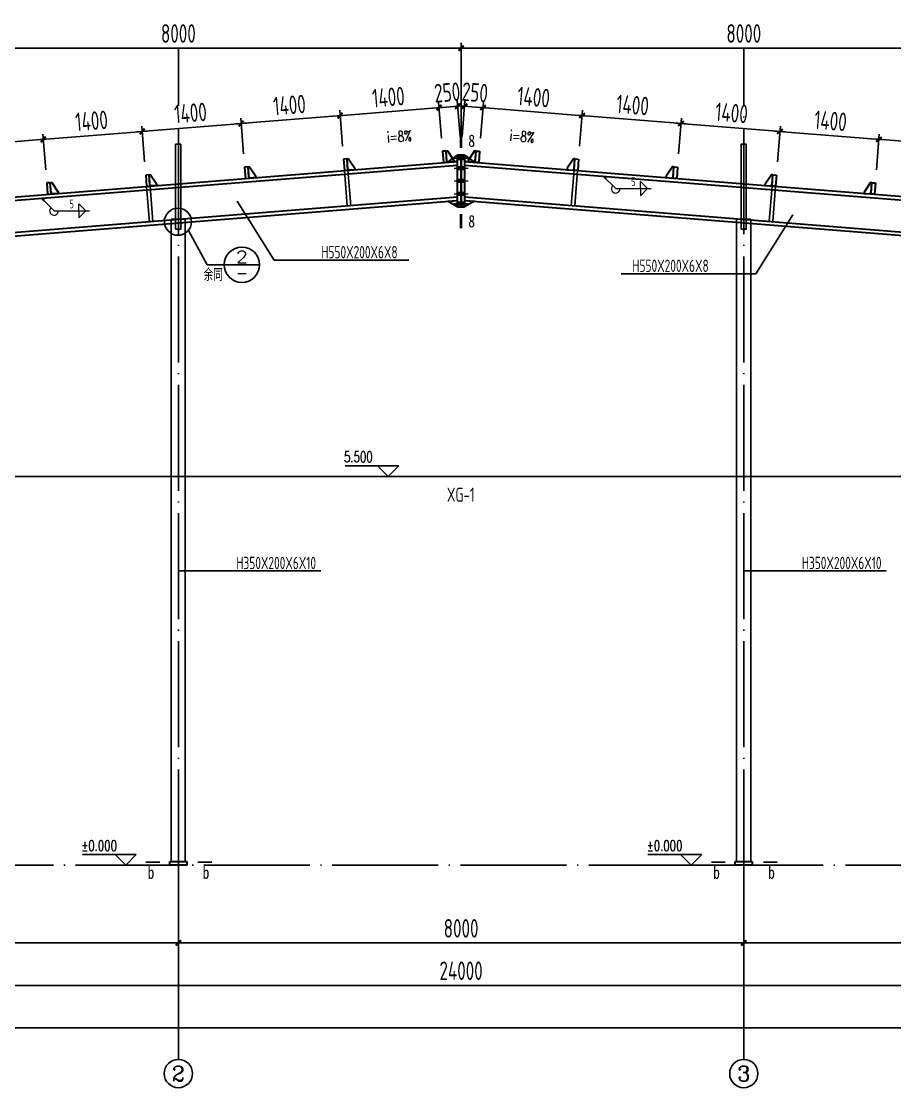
# Model space of a CAD drawing. Header units: millimetres. Extents: x 6950065 to 7140129, y 16284814 to 19754034.
# Drawn here: x 7002761 to 7027472, y 17952024 to 17982196 of the extents above; entities that cross this region are included whole.
import ezdxf
from ezdxf.enums import TextEntityAlignment as Align

# ---------------------------------------------------------------- set-up
doc = ezdxf.new("R2010")
doc.units = ezdxf.units.MM
doc.header["$LTSCALE"] = 1500
doc.header["$MEASUREMENT"] = 0
doc.linetypes.add('DOTE', pattern=[2.42, 2, -0.2, 0.02, -0.2])
doc.layers.get('Defpoints').update_dxf_attribs({"color": 1})
for name, color, linetype, lineweight in [('10', 7, 'Continuous', 35), ('114', 2, 'Continuous', 18), ('12', 2, 'Continuous', 35), ('14', 2, 'Continuous', 35), ('焊缝标注', 9, 'Continuous', 18)]:
    doc.layers.add(name, color=color, linetype=linetype, lineweight=lineweight)
for name, color, linetype in [('11', 3, 'Continuous'), ('253', 253, 'Continuous'), ('AXIS', 3, 'Continuous'), ('BALCONY', 6, 'Continuous'), ('C型钢', 6, 'Continuous'), ('dim', 7, 'Continuous'), ('DIM_ELEV', 3, 'Continuous'), ('FRAMING', 2, 'Continuous'), ('PUB_DIM', 161, 'Continuous'), ('PUB_TEXT', 7, 'Continuous')]:
    doc.layers.add(name, color=color, linetype=linetype)
doc.styles.add('_TCH_AXIS', font='COMPLEX', dxfattribs={"bigfont": 'GBCBIG'})
doc.styles.add('_TCH_DIM', font='SIMPLEX', dxfattribs={"bigfont": 'GBCBIG'})
doc.styles.add('COMP', font='COMPLEX.shx', dxfattribs={"bigfont": 'hztxt'})
doc.styles.add('FromPkpm', font='Pkpmeng', dxfattribs={"width": 0.7, "bigfont": 'hztxt'})
doc.styles.add('TSSD_Dimension', font='Tssdeng.shx', dxfattribs={"width": 0.7, "bigfont": 'hztxt.shx'})
doc.styles.add('TSSD_REIN', font='tssdeng.shx', dxfattribs={"width": 0.7, "bigfont": 'tssdchn.shx'})
doc.styles.add('图框字体', font='', dxfattribs={"width": 0.8})
doc.styles.add('黑体', font='simhei.ttf', dxfattribs={"width": 0.8})
doc.styles.get('图框字体').set_extended_font_data('NSimSun')
doc.dimstyles.new('TSSD_75_150', dxfattribs={"dimtxt": 525, "dimasz": 150, "dimexe": 150, "dimexo": 375, "dimgap": 150, "dimtad": 1, "dimdec": 0, "dimlfac": 0.5, "dimzin": 0, "dimdsep": 46, "dimtxsty": 'TSSD_Dimension', "dimblk": 'ARCHTICK', "dimblk1": 'ARCHTICK', "dimblk2": 'ARCHTICK', "dimcen": 0, "dimdle": 150, "dimclrt": 7, "dimadec": 0, "dimazin": 0, "dimtfac": 1, "dimtdec": 0, "dimtix": 1, "dimtmove": 2, "dimatfit": 3, "dimfxl": 0, "dimtolj": 1, "dimtzin": 0, "dimarcsym": 0})

# ---------------------------------------------------------------- blocks, each defined once
blk = doc.blocks.new('_ArchTick')
at = {"color": 0, "linetype": 'ByBlock', "const_width": 0.4}
blk.add_lwpolyline([(-0.5, -0.5), (0.5, 0.5)], dxfattribs=at)
blk = doc.blocks.new('*D327')
at = {"layer": 'Defpoints', "color": 0}
for p in [(6991204, 17957119), (7039204, 17957119), (7039204, 17954919)]:
    blk.add_point(p, dxfattribs=at)
at = {"layer": 'dim', "color": 0, "lineweight": -2}
for p, q in [((6991204, 17956744), (6991204, 17954769)), ((7039204, 17956744), (7039204, 17954769)), ((6991054, 17954919), (7039354, 17954919))]:
    blk.add_line(p, q, dxfattribs=at)
at = {"layer": 'dim', "color": 0, "lineweight": -2, "xscale": 150, "yscale": 150, "zscale": 150, "rotation": 180}
blk.add_blockref('_ArchTick', (6991204, 17954919), dxfattribs=at)
at = {"layer": 'dim', "color": 0, "lineweight": -2, "xscale": 150, "yscale": 150, "zscale": 150}
blk.add_blockref('_ArchTick', (7039204, 17954919), dxfattribs=at)
at = {"layer": 'dim', "color": 7, "insert": (7015204, 17955332), "char_height": 525, "attachment_point": 5, "style": 'TSSD_Dimension'}
blk.add_mtext('\\A1;24000', dxfattribs=at)
blk = doc.blocks.new('*D329')
at = {"layer": 'Defpoints', "color": 0}
for p in [(6991204, 17956619), (7087204, 17956619), (7087204, 17953719)]:
    blk.add_point(p, dxfattribs=at)
at = {"layer": 'dim', "color": 0, "lineweight": -2}
for p, q in [((6991204, 17956244), (6991204, 17953569)), ((7087204, 17956244), (7087204, 17953569)), ((6991054, 17953719), (7087354, 17953719))]:
    blk.add_line(p, q, dxfattribs=at)
at = {"layer": 'dim', "color": 0, "lineweight": -2, "xscale": 150, "yscale": 150, "zscale": 150, "rotation": 180}
blk.add_blockref('_ArchTick', (6991204, 17953719), dxfattribs=at)
at = {"layer": 'dim', "color": 0, "lineweight": -2, "xscale": 150, "yscale": 150, "zscale": 150}
blk.add_blockref('_ArchTick', (7087204, 17953719), dxfattribs=at)
at = {"layer": 'dim', "color": 7, "insert": (7039204, 17954132), "char_height": 525, "attachment_point": 5, "style": 'TSSD_Dimension'}
blk.add_mtext('\\A1;48000', dxfattribs=at)
blk = doc.blocks.new('*D334')
at = {"layer": 'Defpoints', "color": 0}
for p in [(7015204, 17981439), (6999204, 17978239), (7015204, 17978239)]:
    blk.add_point(p, dxfattribs=at)
at = {"layer": 'dim', "color": 0, "lineweight": -2}
for p, q in [((6999204, 17978614), (6999204, 17981589)), ((7015204, 17978614), (7015204, 17981589)), ((6999054, 17981439), (7015354, 17981439))]:
    blk.add_line(p, q, dxfattribs=at)
at = {"layer": 'dim', "color": 0, "lineweight": -2, "xscale": 150, "yscale": 150, "zscale": 150, "rotation": 180}
blk.add_blockref('_ArchTick', (6999204, 17981439), dxfattribs=at)
at = {"layer": 'dim', "color": 0, "lineweight": -2, "xscale": 150, "yscale": 150, "zscale": 150}
blk.add_blockref('_ArchTick', (7015204, 17981439), dxfattribs=at)
at = {"layer": 'dim', "color": 7, "insert": (7007204, 17981852), "char_height": 525, "attachment_point": 5, "style": 'TSSD_Dimension'}
blk.add_mtext('\\A1;8000', dxfattribs=at)
blk = doc.blocks.new('*D335')
at = {"layer": 'Defpoints', "color": 0}
for p in [(7031204, 17981439), (7015204, 17978239), (7031204, 17978239)]:
    blk.add_point(p, dxfattribs=at)
at = {"layer": 'dim', "color": 0, "lineweight": -2}
for p, q in [((7015204, 17978614), (7015204, 17981589)), ((7031204, 17978614), (7031204, 17981589)), ((7015054, 17981439), (7031354, 17981439))]:
    blk.add_line(p, q, dxfattribs=at)
at = {"layer": 'dim', "color": 0, "lineweight": -2, "xscale": 150, "yscale": 150, "zscale": 150, "rotation": 180}
blk.add_blockref('_ArchTick', (7015204, 17981439), dxfattribs=at)
at = {"layer": 'dim', "color": 0, "lineweight": -2, "xscale": 150, "yscale": 150, "zscale": 150}
blk.add_blockref('_ArchTick', (7031204, 17981439), dxfattribs=at)
at = {"layer": 'dim', "color": 7, "insert": (7023204, 17981852), "char_height": 525, "attachment_point": 5, "style": 'TSSD_Dimension'}
blk.add_mtext('\\A1;8000', dxfattribs=at)
blk = doc.blocks.new('gfgghhj')
at = {"layer": '12', "lineweight": 35, "ltscale": 100}
for p, q in [((5749076, 18591246), (5748976, 18591240)), ((5748976, 18591240), (5748995, 18590921)), ((5749095, 18590927), (5749076, 18591246)), ((5748995, 18590921), (5749095, 18590927))]:
    blk.add_line(p, q, dxfattribs=at)
blk.add_lwpolyline([(5749292, 18590979), (5749295, 18590939), (5749135, 18590929), (5749093, 18590967), (5749076, 18591246), (5749116, 18591249)], close=True, dxfattribs=at)
blk = doc.blocks.new('*D1368')
at = {"layer": 'Defpoints', "color": 0}
for p in [(7018625, 17979529), (7015727, 17978518), (7018526, 17978294)]:
    blk.add_point(p, dxfattribs=at)
at = {"layer": 'dim', "color": 0, "lineweight": -2}
for p, q in [((7015676, 17979765), (7018774, 17979517)), ((7015757, 17978892), (7015838, 17979902)), ((7018556, 17978668), (7018637, 17979678))]:
    blk.add_line(p, q, dxfattribs=at)
at = {"layer": 'dim', "color": 0, "lineweight": -2, "xscale": 150, "yscale": 150, "zscale": 150}
for p, rotation in [((7015826, 17979753), 175.4261031026705), ((7018625, 17979529), 355.4261031026705)]:
    blk.add_blockref('_ArchTick', p, dxfattribs=dict(at, rotation=rotation))
at = {"layer": 'dim', "color": 7, "insert": (7017258, 17980052), "char_height": 525, "attachment_point": 5, "rotation": 355.4261, "style": 'TSSD_Dimension'}
blk.add_mtext('\\A1;{\\W0.7;1400}', dxfattribs=at)
blk = doc.blocks.new('*D1369')
at = {"layer": 'Defpoints', "color": 0}
for p in [(7021426, 17979305), (7018526, 17978294), (7021327, 17978070)]:
    blk.add_point(p, dxfattribs=at)
at = {"layer": 'dim', "color": 0, "lineweight": -2}
for p, q in [((7018475, 17979541), (7021575, 17979293)), ((7018556, 17978668), (7018637, 17979678)), ((7021357, 17978444), (7021438, 17979454))]:
    blk.add_line(p, q, dxfattribs=at)
at = {"layer": 'dim', "color": 0, "lineweight": -2, "xscale": 150, "yscale": 150, "zscale": 150}
for p, rotation in [((7018625, 17979529), 175.4261031030002), ((7021426, 17979305), 355.4261031030002)]:
    blk.add_blockref('_ArchTick', p, dxfattribs=dict(at, rotation=rotation))
at = {"layer": 'dim', "color": 7, "insert": (7020058, 17979828), "char_height": 525, "attachment_point": 5, "rotation": 355.4261, "style": 'TSSD_Dimension'}
blk.add_mtext('\\A1;{\\W0.7;1400}', dxfattribs=at)
blk = doc.blocks.new('*D1370')
at = {"layer": 'Defpoints', "color": 0}
for p in [(7024225, 17979081), (7021327, 17978070), (7024126, 17977846)]:
    blk.add_point(p, dxfattribs=at)
at = {"layer": 'dim', "color": 0, "lineweight": -2}
for p, q in [((7021357, 17978444), (7021438, 17979454)), ((7021276, 17979317), (7024374, 17979069)), ((7024156, 17978220), (7024237, 17979230))]:
    blk.add_line(p, q, dxfattribs=at)
at = {"layer": 'dim', "color": 0, "lineweight": -2, "xscale": 150, "yscale": 150, "zscale": 150}
for p, rotation in [((7021426, 17979305), 175.4261031030002), ((7024225, 17979081), 355.4261031030002)]:
    blk.add_blockref('_ArchTick', p, dxfattribs=dict(at, rotation=rotation))
at = {"layer": 'dim', "color": 7, "insert": (7022858, 17979604), "char_height": 525, "attachment_point": 5, "rotation": 355.4261, "style": 'TSSD_Dimension'}
blk.add_mtext('\\A1;{\\W0.7;1400}', dxfattribs=at)
blk = doc.blocks.new('*D1371')
at = {"layer": 'Defpoints', "color": 0}
for p in [(7027026, 17978857), (7024126, 17977846), (7026927, 17977622)]:
    blk.add_point(p, dxfattribs=at)
at = {"layer": 'dim', "color": 0, "lineweight": -2}
for p, q in [((7024075, 17979093), (7027175, 17978845)), ((7024156, 17978220), (7024237, 17979230)), ((7026957, 17977996), (7027038, 17979006))]:
    blk.add_line(p, q, dxfattribs=at)
at = {"layer": 'dim', "color": 0, "lineweight": -2, "xscale": 150, "yscale": 150, "zscale": 150}
for p, rotation in [((7024225, 17979081), 175.4261031030002), ((7027026, 17978857), 355.4261031030002)]:
    blk.add_blockref('_ArchTick', p, dxfattribs=dict(at, rotation=rotation))
at = {"layer": 'dim', "color": 7, "insert": (7025658, 17979380), "char_height": 525, "attachment_point": 5, "rotation": 355.4261, "style": 'TSSD_Dimension'}
blk.add_mtext('\\A1;{\\W0.7;1400}', dxfattribs=at)
blk = doc.blocks.new('*D1372')
at = {"layer": 'Defpoints', "color": 0}
for p in [(7029825, 17978633), (7026927, 17977622), (7029726, 17977398)]:
    blk.add_point(p, dxfattribs=at)
at = {"layer": 'dim', "color": 0, "lineweight": -2}
for p, q in [((7026876, 17978869), (7029974, 17978621)), ((7026957, 17977996), (7027038, 17979006)), ((7029756, 17977772), (7029837, 17978782))]:
    blk.add_line(p, q, dxfattribs=at)
at = {"layer": 'dim', "color": 0, "lineweight": -2, "xscale": 150, "yscale": 150, "zscale": 150}
for p, rotation in [((7027026, 17978857), 175.4261031030002), ((7029825, 17978633), 355.4261031030002)]:
    blk.add_blockref('_ArchTick', p, dxfattribs=dict(at, rotation=rotation))
at = {"layer": 'dim', "color": 7, "insert": (7028458, 17979156), "char_height": 525, "attachment_point": 5, "rotation": 355.4261, "style": 'TSSD_Dimension'}
blk.add_mtext('\\A1;{\\W0.7;1400}', dxfattribs=at)
blk = doc.blocks.new('*D326')
at = {"layer": 'Defpoints', "color": 0}
for p in [(7015826, 17979753), (7015204, 17978560), (7015727, 17978518)]:
    blk.add_point(p, dxfattribs=at)
at = {"layer": 'dim', "color": 0, "lineweight": -2}
for p, q in [((7015302, 17979795), (7015153, 17979807)), ((7015233, 17978934), (7015314, 17979944)), ((7015302, 17979795), (7015826, 17979753)), ((7015757, 17978892), (7015838, 17979902)), ((7015826, 17979753), (7015975, 17979741))]:
    blk.add_line(p, q, dxfattribs=at)
at = {"layer": 'dim', "color": 0, "lineweight": -2, "xscale": 150, "yscale": 150, "zscale": 150}
for p, rotation in [((7015302, 17979795), 355.4261031027394), ((7015826, 17979753), 175.4261031027394)]:
    blk.add_blockref('_ArchTick', p, dxfattribs=dict(at, rotation=rotation))
at = {"layer": 'dim', "color": 7, "insert": (7015597, 17980185), "char_height": 525, "attachment_point": 5, "rotation": 355.4261, "style": 'TSSD_Dimension'}
blk.add_mtext('\\A1;250', dxfattribs=at)
blk = doc.blocks.new('*D1359')
at = {"layer": 'Defpoints', "color": 0}
for p in [(7011781, 17979529), (7014680, 17978518), (7011880, 17978294)]:
    blk.add_point(p, dxfattribs=at)
at = {"layer": 'dim', "color": 0, "lineweight": -2}
for p, q in [((7014731, 17979765), (7011632, 17979517)), ((7014650, 17978892), (7014569, 17979902)), ((7011850, 17978668), (7011769, 17979678))]:
    blk.add_line(p, q, dxfattribs=at)
at = {"layer": 'dim', "color": 0, "lineweight": -2, "xscale": 150, "yscale": 150, "zscale": 150}
for p, rotation in [((7014581, 17979753), 4.57389689731472), ((7011781, 17979529), 184.5738968973147)]:
    blk.add_blockref('_ArchTick', p, dxfattribs=dict(at, rotation=rotation))
at = {"layer": 'dim', "color": 7, "insert": (7013148, 17980052), "char_height": 525, "attachment_point": 5, "rotation": 4.5739, "style": 'TSSD_Dimension'}
blk.add_mtext('\\A1;{\\W0.7;1400}', dxfattribs=at)
blk = doc.blocks.new('*D1360')
at = {"layer": 'Defpoints', "color": 0}
for p in [(7008981, 17979305), (7011880, 17978294), (7009080, 17978070)]:
    blk.add_point(p, dxfattribs=at)
at = {"layer": 'dim', "color": 0, "lineweight": -2}
for p, q in [((7011931, 17979541), (7008832, 17979293)), ((7009050, 17978444), (7008969, 17979454)), ((7011850, 17978668), (7011769, 17979678))]:
    blk.add_line(p, q, dxfattribs=at)
at = {"layer": 'dim', "color": 0, "lineweight": -2, "xscale": 150, "yscale": 150, "zscale": 150}
for p, rotation in [((7008981, 17979305), 184.5738968969998), ((7011781, 17979529), 4.573896896999772)]:
    blk.add_blockref('_ArchTick', p, dxfattribs=dict(at, rotation=rotation))
at = {"layer": 'dim', "color": 7, "insert": (7010348, 17979828), "char_height": 525, "attachment_point": 5, "rotation": 4.5739, "style": 'TSSD_Dimension'}
blk.add_mtext('\\A1;{\\W0.7;1400}', dxfattribs=at)
blk = doc.blocks.new('*D1361')
at = {"layer": 'Defpoints', "color": 0}
for p in [(7006181, 17979081), (7009080, 17978070), (7006280, 17977846)]:
    blk.add_point(p, dxfattribs=at)
at = {"layer": 'dim', "color": 0, "lineweight": -2}
for p, q in [((7009050, 17978444), (7008969, 17979454)), ((7009131, 17979317), (7006032, 17979069)), ((7006250, 17978220), (7006169, 17979230))]:
    blk.add_line(p, q, dxfattribs=at)
at = {"layer": 'dim', "color": 0, "lineweight": -2, "xscale": 150, "yscale": 150, "zscale": 150}
for p, rotation in [((7008981, 17979305), 4.573896896999772), ((7006181, 17979081), 184.5738968969998)]:
    blk.add_blockref('_ArchTick', p, dxfattribs=dict(at, rotation=rotation))
at = {"layer": 'dim', "color": 7, "insert": (7007548, 17979604), "char_height": 525, "attachment_point": 5, "rotation": 4.5739, "style": 'TSSD_Dimension'}
blk.add_mtext('\\A1;{\\W0.7;1400}', dxfattribs=at)
blk = doc.blocks.new('*D1362')
at = {"layer": 'Defpoints', "color": 0}
for p in [(7003381, 17978857), (7003480, 17977622), (7006280, 17977846)]:
    blk.add_point(p, dxfattribs=at)
at = {"layer": 'dim', "color": 0, "lineweight": -2}
for p, q in [((7006331, 17979093), (7003232, 17978845)), ((7006250, 17978220), (7006169, 17979230)), ((7003450, 17977996), (7003369, 17979006))]:
    blk.add_line(p, q, dxfattribs=at)
at = {"layer": 'dim', "color": 0, "lineweight": -2, "xscale": 150, "yscale": 150, "zscale": 150}
for p, rotation in [((7006181, 17979081), 4.573896896999772), ((7003381, 17978857), 184.5738968969998)]:
    blk.add_blockref('_ArchTick', p, dxfattribs=dict(at, rotation=rotation))
at = {"layer": 'dim', "color": 7, "insert": (7004748, 17979380), "char_height": 525, "attachment_point": 5, "rotation": 4.5739, "style": 'TSSD_Dimension'}
blk.add_mtext('\\A1;{\\W0.7;1400}', dxfattribs=at)
blk = doc.blocks.new('*D1363')
at = {"layer": 'Defpoints', "color": 0}
for p in [(7000581, 17978633), (7003480, 17977622), (7000680, 17977398)]:
    blk.add_point(p, dxfattribs=at)
at = {"layer": 'dim', "color": 0, "lineweight": -2}
for p, q in [((7003531, 17978869), (7000432, 17978621)), ((7003450, 17977996), (7003369, 17979006)), ((7000650, 17977772), (7000569, 17978782))]:
    blk.add_line(p, q, dxfattribs=at)
at = {"layer": 'dim', "color": 0, "lineweight": -2, "xscale": 150, "yscale": 150, "zscale": 150}
for p, rotation in [((7003381, 17978857), 4.573896896999772), ((7000581, 17978633), 184.5738968969998)]:
    blk.add_blockref('_ArchTick', p, dxfattribs=dict(at, rotation=rotation))
at = {"layer": 'dim', "color": 7, "insert": (7001948, 17979156), "char_height": 525, "attachment_point": 5, "rotation": 4.5739, "style": 'TSSD_Dimension'}
blk.add_mtext('\\A1;{\\W0.7;1400}', dxfattribs=at)
blk = doc.blocks.new('*D325')
at = {"layer": 'Defpoints', "color": 0}
for p in [(7014581, 17979753), (7014680, 17978518), (7015204, 17978560)]:
    blk.add_point(p, dxfattribs=at)
at = {"layer": 'dim', "color": 0, "lineweight": -2}
for p, q in [((7014581, 17979753), (7014432, 17979741)), ((7014650, 17978892), (7014569, 17979902)), ((7015105, 17979795), (7014581, 17979753)), ((7015174, 17978934), (7015093, 17979944)), ((7015105, 17979795), (7015254, 17979807))]:
    blk.add_line(p, q, dxfattribs=at)
at = {"layer": 'dim', "color": 0, "lineweight": -2, "xscale": 150, "yscale": 150, "zscale": 150}
for p, rotation in [((7014581, 17979753), 4.573896897260639), ((7015105, 17979795), 184.5738968972606)]:
    blk.add_blockref('_ArchTick', p, dxfattribs=dict(at, rotation=rotation))
at = {"layer": 'dim', "color": 7, "insert": (7014810, 17980185), "char_height": 525, "attachment_point": 5, "rotation": 4.5739, "style": 'TSSD_Dimension'}
blk.add_mtext('\\A1;250', dxfattribs=at)
blk = doc.blocks.new('*D463')
at = {"layer": 'Defpoints', "color": 0}
for p in [(6991204, 17958319), (7007204, 17958319), (7007204, 17956119)]:
    blk.add_point(p, dxfattribs=at)
at = {"layer": 'dim', "color": 0, "lineweight": -2}
for p, q in [((6991204, 17957944), (6991204, 17955969)), ((7007204, 17957944), (7007204, 17955969)), ((6991054, 17956119), (7007354, 17956119))]:
    blk.add_line(p, q, dxfattribs=at)
at = {"layer": 'dim', "color": 0, "lineweight": -2, "xscale": 150, "yscale": 150, "zscale": 150, "rotation": 180}
blk.add_blockref('_ArchTick', (6991204, 17956119), dxfattribs=at)
at = {"layer": 'dim', "color": 0, "lineweight": -2, "xscale": 150, "yscale": 150, "zscale": 150}
blk.add_blockref('_ArchTick', (7007204, 17956119), dxfattribs=at)
at = {"layer": 'dim', "color": 7, "insert": (6999204, 17956532), "char_height": 525, "attachment_point": 5, "style": 'TSSD_Dimension'}
blk.add_mtext('\\A1;8000', dxfattribs=at)
blk = doc.blocks.new('*D464')
at = {"layer": 'Defpoints', "color": 0}
for p in [(7007204, 17958319), (7023204, 17958319), (7023204, 17956119)]:
    blk.add_point(p, dxfattribs=at)
at = {"layer": 'dim', "color": 0, "lineweight": -2}
for p, q in [((7007204, 17957944), (7007204, 17955969)), ((7023204, 17957944), (7023204, 17955969)), ((7007054, 17956119), (7023354, 17956119))]:
    blk.add_line(p, q, dxfattribs=at)
at = {"layer": 'dim', "color": 0, "lineweight": -2, "xscale": 150, "yscale": 150, "zscale": 150, "rotation": 180}
blk.add_blockref('_ArchTick', (7007204, 17956119), dxfattribs=at)
at = {"layer": 'dim', "color": 0, "lineweight": -2, "xscale": 150, "yscale": 150, "zscale": 150}
blk.add_blockref('_ArchTick', (7023204, 17956119), dxfattribs=at)
at = {"layer": 'dim', "color": 7, "insert": (7015204, 17956532), "char_height": 525, "attachment_point": 5, "style": 'TSSD_Dimension'}
blk.add_mtext('\\A1;8000', dxfattribs=at)
blk = doc.blocks.new('*D465')
at = {"layer": 'Defpoints', "color": 0}
for p in [(7023204, 17958319), (7039204, 17958319), (7039204, 17956119)]:
    blk.add_point(p, dxfattribs=at)
at = {"layer": 'dim', "color": 0, "lineweight": -2}
for p, q in [((7023204, 17957944), (7023204, 17955969)), ((7039204, 17957944), (7039204, 17955969)), ((7023054, 17956119), (7039354, 17956119))]:
    blk.add_line(p, q, dxfattribs=at)
at = {"layer": 'dim', "color": 0, "lineweight": -2, "xscale": 150, "yscale": 150, "zscale": 150, "rotation": 180}
blk.add_blockref('_ArchTick', (7023204, 17956119), dxfattribs=at)
at = {"layer": 'dim', "color": 0, "lineweight": -2, "xscale": 150, "yscale": 150, "zscale": 150}
blk.add_blockref('_ArchTick', (7039204, 17956119), dxfattribs=at)
at = {"layer": 'dim', "color": 7, "insert": (7031204, 17956532), "char_height": 525, "attachment_point": 5, "style": 'TSSD_Dimension'}
blk.add_mtext('\\A1;8000', dxfattribs=at)
blk = doc.blocks.new('_INDEX')
blk.add_line((-0.5, 0), (0.5, 0))
blk.add_circle((0, 0), 0.5)
at = {"style": 'COMP'}
for tag, width, p, p2 in [('1', 2.333333, (-0.17, 0.05), (0.17, 0.05)), ('-', 1.166667, (-0.17, -0.39), (0.17, -0.39))]:
    blk.add_attdef(tag, text='', height=0.34, dxfattribs=dict(at, width=width)).set_placement(p, p2, align=Align.FIT)

msp = doc.modelspace()

# ---------------------------------------------------------------- hatches: boundary and pattern name
at = {"layer": '焊缝标注'}
for points in [[(7019226.7, 17977817.1), (7019286.6, 17977735.6), (7019307.9, 17977756.7)], [(7003334.1, 17977189.4), (7003394, 17977107.9), (7003415.2, 17977129)]]:
    msp.add_hatch(color=256, dxfattribs=at).paths.add_polyline_path(points)

# ---------------------------------------------------------------- linework, layer by layer
at = {"color": 3, "lineweight": 35, "ltscale": 100}
for p, q in [((6999402.9, 17976975.2), (7015103.6, 17978231.2)), ((7015303.6, 17978231.2), (7031004.2, 17976975.2)), ((6999410.9, 17976875.5), (7015103.6, 17978130.9)), ((7015303.6, 17978130.9), (7030996.2, 17976875.5)), ((6999482.7, 17975978.4), (7015103.6, 17977228.1)), ((6999490.7, 17975878.7), (7015103.6, 17977127.7)), ((7015303.6, 17977228.1), (7030924.5, 17975978.4)), ((7015303.6, 17977127.7), (7030916.5, 17975878.7))]:
    msp.add_line(p, q, dxfattribs=at)
at = {"layer": '10', "lineweight": 25, "const_width": 75}
for points in [[(7015203.6, 17979017.7), (7015203.6, 17978617.7)], [(7015203.6, 17976341.2), (7015203.6, 17976741.2)]]:
    msp.add_lwpolyline(points, dxfattribs=at)
at = {"layer": '10', "const_width": 45, "elevation": 200}
for points in [[(7006281.9, 17958408), (7006681.9, 17958408)], [(7008154.9, 17958408), (7007754.9, 17958408)], [(7022281.9, 17958408), (7022681.9, 17958408)], [(7024154.9, 17958408), (7023754.9, 17958408)]]:
    msp.add_lwpolyline(points, dxfattribs=at)
at = {"layer": '11'}
for p, q in [((7006999.9, 17958419.2), (7006999.9, 17976596.1)), ((7007399.9, 17976596.1), (7007399.9, 17958419.2)), ((7022999.9, 17958419.2), (7022999.9, 17976596.1)), ((7023399.9, 17976596.1), (7023399.9, 17958419.2)), ((7005408, 17958319.2, -200), (7006963.6, 17958319.2)), ((7021408, 17958319.2, -200), (7022963.6, 17958319.2))]:
    msp.add_line(p, q, dxfattribs=at)
at = {"layer": '11', "elevation": 200}
for points in [[(7007127.7, 17976315.4), (7007272.1, 17976315.4), (7007272.1, 17978719.2), (7007127.7, 17978719.2)], [(7023127.7, 17976315.4), (7023272.1, 17976315.4), (7023272.1, 17978719.2), (7023127.7, 17978719.2)]]:
    msp.add_lwpolyline(points, close=True, dxfattribs=at)
at = {"layer": '114', "lineweight": 18, "ltscale": 100}
for p, q in [((7015003.6, 17978321.2), (7015403.6, 17978321.2)), ((7015003.6, 17978040.9), (7015403.6, 17978040.9)), ((7015003.6, 17977678.9), (7015403.6, 17977678.9)), ((7015003.6, 17977318.1), (7015403.6, 17977318.1)), ((7015003.6, 17977037.7), (7015403.6, 17977037.7))]:
    msp.add_line(p, q, dxfattribs=at)
at = {"layer": '114', "color": 1, "lineweight": 70, "ltscale": 100}
for p, q in [((7015103.6, 17978321.2), (7015303.6, 17978321.2)), ((7015103.6, 17978040.9), (7015303.6, 17978040.9)), ((7015103.6, 17977678.9), (7015303.6, 17977678.9)), ((7015103.6, 17977318.1), (7015303.6, 17977318.1)), ((7015103.6, 17977037.7), (7015303.6, 17977037.7))]:
    msp.add_line(p, q, dxfattribs=at)
at = {"layer": '12'}
for p, q in [((7006963.6, 17958419.2), (7007443.6, 17958419.2)), ((7006963.6, 17958319.2), (7006963.6, 17958419.2)), ((7007443.6, 17958319.2), (7006963.6, 17958319.2)), ((7007443.6, 17958419.2), (7007443.6, 17958319.2)), ((7022963.6, 17958419.2), (7023443.6, 17958419.2)), ((7022963.6, 17958319.2), (7022963.6, 17958419.2)), ((7023443.6, 17958319.2), (7022963.6, 17958319.2)), ((7023443.6, 17958419.2), (7023443.6, 17958319.2))]:
    msp.add_line(p, q, dxfattribs=at)
at = {"layer": '14', "lineweight": 35, "ltscale": 100}
for p, q in [((7014824.5, 17978208.9), (7015103.6, 17978411.2)), ((7015063.7, 17978228.1), (7014824.5, 17978208.9)), ((7015103.6, 17978271.2), (7015063.7, 17978228.1)), ((7015103.6, 17976941.2), (7015103.6, 17978417.7)), ((7015103.6, 17978417.7), (7015203.6, 17978417.7)), ((7015103.6, 17978411.2), (7015103.6, 17978271.2)), ((7015203.6, 17976941.2), (7015203.6, 17978417.7)), ((7015203.6, 17978417.7), (7015303.6, 17978417.7)), ((7015203.6, 17978417.7), (7015203.6, 17976941.2)), ((7015303.6, 17978417.7), (7015303.6, 17976941.2)), ((7015303.6, 17978271.2), (7015303.6, 17978411.2)), ((7015303.6, 17978411.2), (7015582.7, 17978208.9)), ((7015343.4, 17978228.1), (7015303.6, 17978271.2)), ((7015582.7, 17978208.9), (7015343.4, 17978228.1)), ((7014824.5, 17977105.4), (7015063.7, 17977124.5)), ((7015103.6, 17976947.7), (7014824.5, 17977105.4)), ((7015063.7, 17977124.5), (7015103.6, 17977087.7)), ((7015103.6, 17977087.7), (7015103.6, 17976947.7)), ((7015303.6, 17977087.7), (7015343.4, 17977124.5)), ((7015582.7, 17977105.4), (7015303.6, 17976947.7)), ((7015303.6, 17976947.7), (7015303.6, 17977087.7)), ((7015343.4, 17977124.5), (7015582.7, 17977105.4)), ((7015203.6, 17976941.2), (7015103.6, 17976941.2)), ((7015303.6, 17976941.2), (7015203.6, 17976941.2))]:
    msp.add_line(p, q, dxfattribs=at)
at = {"layer": '253', "color": 8, "linetype": 'DOTE'}
for points in [[(7007203.6, 17957243.3), (7007203.6, 17958319.2)], [(7023203.6, 17957243.3), (7023203.6, 17958319.2)]]:
    msp.add_lwpolyline(points, dxfattribs=at)
at = {"layer": 'AXIS'}
for p, q in [((7007203.6, 17956823.9), (7007203.6, 17952823.9)), ((7023203.6, 17956823.9), (7023203.6, 17952823.9))]:
    msp.add_line(p, q, dxfattribs=at)
for centre in [(7007203.6, 17952423.9), (7023203.6, 17952423.9)]:
    msp.add_circle(centre, 400, dxfattribs=at)
at = {"layer": 'BALCONY'}
for p, q in [((7009916.9, 17975437.4, -3.6), (7008866.2, 17977105.5)), ((7023542.7, 17975051.3, -3.6), (7024593.4, 17976719.4)), ((7009916.9, 17975437.4, -3.6), (7013729.2, 17975437.4, -3.6)), ((7023542.7, 17975051.3, -3.6), (7019730.4, 17975051.3, -3.6)), ((7007203.6, 17966643.5), (7011233.3, 17966643.5)), ((7023203.6, 17966643.5), (7027233.3, 17966643.5))]:
    msp.add_line(p, q, dxfattribs=at)
at = {"layer": 'C型钢', "color": 8, "linetype": 'DOTE'}
for points in [[(7007203.6, 17958023.9), (7007203.6, 17981439.2)], [(7023203.6, 17958023.9), (7023203.6, 17981439.2)], [(6991203.6, 17969319.2), (7087103.4, 17969319.2)], [(6989778.1, 17958319.2), (7091852.1, 17958319.2)]]:
    msp.add_lwpolyline(points, dxfattribs=at)
at = {"layer": 'C型钢', "color": 3}
for points in [[(7011904.1, 17977976.5), (7011983.9, 17976979.7)], [(7012003.9, 17977983.9), (7012083.6, 17976987.6)], [(7018402.7, 17977983.9), (7018323, 17976987.7)], [(7018502.4, 17977976.5), (7018422.7, 17976979.7)], [(7006303.5, 17977527.2), (7006384.3, 17976517.3)], [(7006403.2, 17977535.2), (7006484, 17976525.3)], [(7024002.5, 17977534.7), (7023922.8, 17976538.5)], [(7024102.2, 17977527.4), (7024022.5, 17976530.6)], [(7006999.9, 17976596.1), (7007399.9, 17976596.1)], [(7022999.9, 17976596.1), (7023399.9, 17976596.1)]]:
    msp.add_lwpolyline(points, dxfattribs=at)
at = {"layer": 'DIM_ELEV', "linetype": 'ByBlock'}
for p, q in [((7013441.2, 17969619.2), (7011921.7, 17969619.2)), ((7013141.2, 17969319.2), (7012841.2, 17969619.2)), ((7013141.2, 17969319.2), (7013441.2, 17969619.2))]:
    msp.add_line(p, q, dxfattribs=at)
at = {"layer": 'DIM_ELEV'}
for p, q in [((7006014.2, 17958619.2), (7004488.8, 17958619.2)), ((7005714.2, 17958319.2), (7005414.2, 17958619.2)), ((7005714.2, 17958319.2), (7006014.2, 17958619.2)), ((7022014.2, 17958619.2), (7020488.8, 17958619.2)), ((7021714.2, 17958319.2), (7021414.2, 17958619.2)), ((7021714.2, 17958319.2), (7022014.2, 17958619.2))]:
    msp.add_line(p, q, dxfattribs=at)
at = {"layer": 'FRAMING', "linetype": 'DOTE', "const_width": 50}
msp.add_lwpolyline([(6992412.1, 17969319.2), (7086095.1, 17969319.2)], dxfattribs=at)
at = {"layer": 'PUB_DIM'}
for p, q in [((7007487.8, 17976281.6), (7008015, 17975309.4)), ((7008015, 17975309.4), (7008501.8, 17975309.4))]:
    msp.add_line(p, q, dxfattribs=at)
for points in [[(7014734.9, 17978726.1, 0, 0, 0), (7012541.7, 17978553.3, 80, 0, 0), (7012242.6, 17978529.7, 0, 0, 0)], [(7015668.7, 17978726.1, 0, 0, 0), (7017861.9, 17978553.3, 80, 0, 0), (7018161, 17978529.7, 0, 0, 0)]]:
    msp.add_lwpolyline(points, format="xyseb", dxfattribs=at)
msp.add_circle((7007191.9, 17976525.8), 383.7, dxfattribs=at)
at = {"layer": '焊缝标注', "lineweight": 18, "ltscale": 100}
for p, q in [((7019226.7, 17977817.1), (7019579.3, 17977462.5)), ((7020279.3, 17977662.5), (7020479.3, 17977462.5)), ((7020279.3, 17977462.5), (7020279.3, 17977662.5)), ((7019579.3, 17977462.5), (7020579.3, 17977462.5)), ((7020279.3, 17977262.5), (7020479.3, 17977462.5)), ((7020279.3, 17977462.5), (7020279.3, 17977262.5)), ((7003334.1, 17977189.4), (7003686.6, 17976834.8)), ((7004386.6, 17977034.8), (7004586.6, 17976834.8)), ((7004386.6, 17976834.8), (7004386.6, 17977034.8)), ((7003686.6, 17976834.8), (7004686.6, 17976834.8)), ((7004386.6, 17976634.8), (7004586.6, 17976834.8)), ((7004386.6, 17976834.8), (7004386.6, 17976634.8))]:
    msp.add_line(p, q, dxfattribs=at)
at = {"layer": '焊缝标注', "linetype": 'Continuous'}
for points in [[(7019226.7, 17977817.1), (7019286.6, 17977735.6), (7019307.9, 17977756.7)], [(7003334.1, 17977189.4), (7003394, 17977107.9), (7003415.2, 17977129)]]:
    msp.add_lwpolyline(points, close=True, dxfattribs=at)
at = {"layer": '焊缝标注', "lineweight": 18, "ltscale": 100}
for centre in [(7019579.3, 17977462.5), (7003686.6, 17976834.8)]:
    msp.add_arc(centre, 125, 134.84026, 0, dxfattribs=at)

# ---------------------------------------------------------------- block references
at = {"layer": 'C型钢', "color": 3}
for p, rotation in [((1525447.1, -691062.8), 0.798798706761057), ((1522647.1, -691286.8), 0.7987987067610567), ((1519847.1, -691510.8), 0.7987987067610567), ((1514247.1, -691958.8), 0.7987987067610567), ((1517047.1, -691734.8), 0.7987987067610567)]:
    msp.add_blockref('gfgghhj', p, dxfattribs=dict(at, rotation=rotation))
at = {"layer": 'C型钢', "color": 3, "xscale": -1, "rotation": 359.2012012932389}
for p in [(12504960, -691062.8), (12507758.8, -691286.7), (12510560, -691510.8), (12513358.7, -691734.7), (12516160, -691958.8)]:
    msp.add_blockref('gfgghhj', p, dxfattribs=at)
at = {"layer": 'PUB_DIM'}
ref = msp.add_blockref('_INDEX', (7009001.8, 17975309.4), dxfattribs=dict(at, xscale=1000, yscale=1000, zscale=1000))
ref.add_attrib('1', '2', dxfattribs={"layer": '0', "height": 340, "style": 'COMP', "width": 1.5}).set_placement((7008831.8, 17975359.4), (7009171.8, 17975359.4), align=Align.FIT)
ref.add_attrib('-', '-', dxfattribs={"layer": '0', "height": 340, "style": 'COMP', "width": 1.166667}).set_placement((7008831.8, 17974919.4), (7009171.8, 17974919.4), align=Align.FIT)

# ---------------------------------------------------------------- texts
at = {"layer": '10', "lineweight": 25, "style": '黑体', "width": 0.8}
for p in [(7015503.6, 17978817.7), (7015503.6, 17976541.2)]:
    msp.add_text('8', height=350, dxfattribs=at).set_placement(p, align=Align.MIDDLE_CENTER)
at = {"layer": '10', "style": '图框字体', "width": 0.8}
for p in [(7006335.4, 17957933), (7007891.6, 17957933), (7022335.4, 17957933), (7023891.6, 17957933)]:
    msp.add_text('b', height=350, dxfattribs=at).set_placement(p)
at = {"layer": 'AXIS', "color": 7, "style": '_TCH_AXIS', "width": 1.285714}
for s, p, p2 in [('2', (7007021.4, 17952211.3), (7007385.8, 17952211.3)), ('3', (7023021.4, 17952211.3), (7023385.8, 17952211.3))]:
    msp.add_text(s, height=425.2, dxfattribs=at).set_placement(p, p2, align=Align.FIT)
at = {"layer": 'BALCONY', "style": 'TSSD_Dimension', "width": 0.7}
for s, p in [('H550X200X6X8', (7012329, 17975665.5, -3.6)), ('余同', (7008189.7, 17975043.2, -200)), ('H550X200X6X8', (7021130.5, 17975279.3, -3.6)), ('H350X200X6X10', (7009972.2, 17966871.5)), ('H350X200X6X10', (7025972.2, 17966871.5))]:
    msp.add_text(s, height=350, dxfattribs=at).set_placement(p, align=Align.MIDDLE)
at = {"layer": 'BALCONY', "style": 'TSSD_REIN', "width": 0.7}
msp.add_text('XG-1', height=400, dxfattribs=at).set_placement((7014803.6, 17968601.7, 2180))
at = {"layer": 'DIM_ELEV', "color": 7, "linetype": 'ByBlock', "style": '_TCH_DIM', "width": 0.705882}
msp.add_text('5.500', height=297.5, dxfattribs=at).set_placement((7011891.7, 17969724.2))
at = {"layer": 'PUB_DIM', "color": 7, "style": '_TCH_DIM', "width": 0.705882}
for rotation, p in [(4.50496, (7013117.1, 17978761.3)), (355.49504, (7016568.7, 17978817.9))]:
    msp.add_text('i=8%%%', height=297.5, rotation=rotation, dxfattribs=at).set_placement(p)
at = {"layer": 'PUB_TEXT', "style": '_TCH_DIM', "width": 0.705882}
for p in [(7004458.8, 17958724.2), (7020458.8, 17958724.2)]:
    msp.add_text('%%P0.000', height=297.5, dxfattribs=at).set_placement(p)
at = {"layer": '焊缝标注', "lineweight": 25, "style": 'FromPkpm', "width": 0.7}
for p in [(7020079.3, 17977532.5), (7004186.6, 17976904.8)]:
    msp.add_text('5', height=250, dxfattribs=at).set_placement(p, align=Align.CENTER)

# ---------------------------------------------------------------- dimensions: what is measured, and where the dimension line sits
at = {"layer": 'dim'}
for base, p1, p2, text, picture, middle in [((7015203.6, 17981439.2), (6999203.6, 17978239.2), (7015203.6, 17978239.2), '8000', '*D334', (7007203.6, 17981851.7)), ((7031203.6, 17981439.2), (7015203.6, 17978239.2), (7031203.6, 17978239.2), '8000', '*D335', (7023203.6, 17981851.7)), ((7039203.6, 17954919.2), (6991203.6, 17957119.2), (7039203.6, 17957119.2), '24000', '*D327', (7015203.6, 17955331.7)), ((7087203.6, 17953719.2), (6991203.6, 17956619.2), (7087203.6, 17956619.2), '48000', '*D329', (7039203.6, 17954131.7))]:
    dim = msp.add_linear_dim(base=base, p1=p1, p2=p2, text=text, dimstyle='TSSD_75_150', dxfattribs=at)
    dim.commit()
    dim.dimension.update_dxf_attribs({"geometry": picture, "text_midpoint": middle})
for p1, p2, distance, text, picture, middle in [((7014680, 17978518.4), (7011880, 17978294.4), -1238.2, '{\\W0.7;1400}', '*D1359', (7013148.3, 17980051.9)), ((7015203.6, 17978560.3), (7014680, 17978518.4), -1238.2, '250', '*D325', (7014810.1, 17980184.8)), ((7015203.6, 17978560.3), (7015727.2, 17978518.4), 1238.2, '250', '*D326', (7015597, 17980184.8)), ((7015727.2, 17978518.4), (7018525.9, 17978294.5), 1238.2, '{\\W0.7;1400}', '*D1368', (7017258.2, 17980051.9))]:
    dim = msp.add_aligned_dim(p1=p1, p2=p2, distance=distance, text=text, dimstyle='TSSD_75_150', dxfattribs=at)
    dim.commit()
    dim.dimension.update_dxf_attribs({"geometry": picture, "text_midpoint": middle})
for base, p1, p2, angle, picture, middle in [((7006181.1, 17979080.7), (7009080, 17978070.4), (7006279.9, 17977846.4), 4.5739, '*D1361', (7007548.3, 17979603.9)), ((7008981.2, 17979304.7), (7011880, 17978294.4), (7009080, 17978070.4), 4.5739, '*D1360', (7010348.3, 17979827.9)), ((7021425.9, 17979304.7), (7018525.9, 17978294.5), (7021327.2, 17978070.4), 175.4261, '*D1369', (7020058.2, 17979827.9)), ((7024224.6, 17979080.8), (7021327.2, 17978070.4), (7024125.9, 17977846.5), 175.4261, '*D1370', (7022858.2, 17979603.9)), ((7003381.2, 17978856.7), (7006279.9, 17977846.4), (7003480, 17977622.4), 4.5739, '*D1362', (7004748.3, 17979379.9)), ((7027025.9, 17978856.7), (7024125.9, 17977846.5), (7026927.2, 17977622.4), 175.4261, '*D1371', (7025658.2, 17979379.9)), ((7000581.2, 17978632.7), (7003480, 17977622.4), (7000679.9, 17977398.4), 4.5739, '*D1363', (7001948.3, 17979155.9)), ((7029824.6, 17978632.8), (7026927.2, 17977622.4), (7029725.9, 17977398.5), 175.4261, '*D1372', (7028458.2, 17979155.9))]:
    dim = msp.add_linear_dim(base=base, p1=p1, p2=p2, angle=angle, text='{\\W0.7;1400}', dimstyle='TSSD_75_150', dxfattribs=at)
    dim.commit()
    dim.dimension.update_dxf_attribs({"geometry": picture, "text_midpoint": middle})
for base, p1, p2, picture, middle in [((7007203.6, 17956119.2), (6991203.6, 17958319.2), (7007203.6, 17958319.2), '*D463', (6999203.6, 17956531.7)), ((7023203.6, 17956119.2), (7007203.6, 17958319.2), (7023203.6, 17958319.2), '*D464', (7015203.6, 17956531.7)), ((7039203.6, 17956119.2), (7023203.6, 17958319.2), (7039203.6, 17958319.2), '*D465', (7031203.6, 17956531.7))]:
    dim = msp.add_linear_dim(base=base, p1=p1, p2=p2, dimstyle='TSSD_75_150', dxfattribs=at)
    dim.commit()
    dim.dimension.update_dxf_attribs({"geometry": picture, "text_midpoint": middle})

doc.saveas('drawing.dxf')
